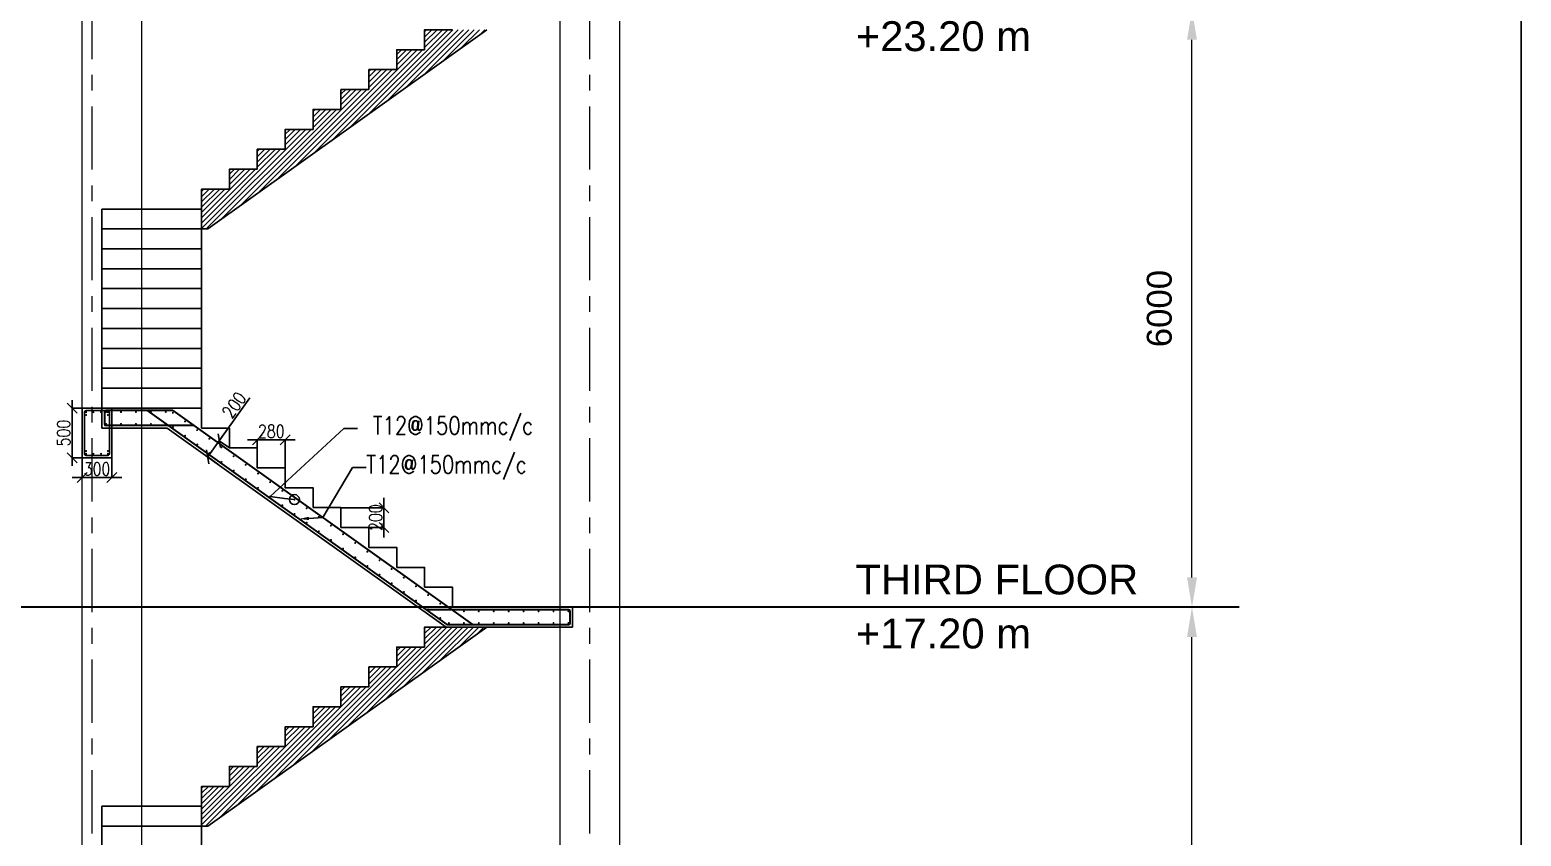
# Model space of a CAD drawing. Header units: millimetres. Extents: x 302989 to 1813244, y -656858 to -28185.
# Drawn here: x 1706184 to 1721158, y -611785 to -603685 of the extents above; entities that cross this region are included whole.
import ezdxf
from ezdxf import colors
from ezdxf.entities.mleader import LeaderData, LeaderLine
from ezdxf.math import Vec2, Vec3

# ---------------------------------------------------------------- set-up
doc = ezdxf.new("R2010")
doc.units = ezdxf.units.MM
doc.header["$MEASUREMENT"] = 0
doc.header["$PDMODE"] = 34
doc.linetypes.add('Grid Line', pattern=[22.225, 12.7, -3.175, 3.175, -3.175])
for name, color, linetype, lineweight in [('A-FLOR-LEVL', 51, 'Continuous', 9), ('LOAD AREA', 6, 'Continuous', 30), ('S-COLS', 5, 'Continuous', 9), ('S-GRID', 1, 'Continuous', 9)]:
    doc.layers.add(name, color=color, linetype=linetype, lineweight=lineweight)
for name, color, linetype in [('C.S LAYER Y', 131, 'Continuous'), ('CUTTED-BAR', 2, 'Continuous'), ('limits', 7, 'Continuous')]:
    doc.layers.add(name, color=color, linetype=linetype)
doc.styles.add('ARIAL', font='arial.ttf', dxfattribs={"height": 2.2})
doc.styles.add('DIM', font='ROMANS.SHX', dxfattribs={"width": 0.8})
doc.styles.get("Standard").update_dxf_attribs({"font": 'arial.ttf'})
doc.dimstyles.new('D250-1-100-BF', dxfattribs={"dimscale": 1000, "dimtxt": 0.25, "dimasz": 0.1, "dimexe": 0.1, "dimexo": 0.1, "dimgap": 0.02, "dimtad": 1, "dimdec": 0, "dimzin": 13, "dimdsep": 46, "dimtxsty": 'DIM', "dimblk1": 'OBLIQUE', "dimblk2": 'OBLIQUE', "dimsah": 1, "dimcen": 0, "dimdle": 0.08, "dimclrd": 8, "dimclre": 9, "dimclrt": 4, "dimadec": 0, "dimazin": 0, "dimtp": 1, "dimtm": 1, "dimtfac": 1000, "dimtdec": 0, "dimtix": 1, "dimtmove": 0, "dimatfit": 3, "dimldrblk": 'OBLIQUE', "dimfxl": 1, "dimtolj": 1, "dimtzin": 13, "dimarcsym": 0})
doc.dimstyles.new('ISO-25', dxfattribs={"dimtxt": 550, "dimasz": 600, "dimexe": 1.25, "dimexo": 0.625, "dimtad": 1, "dimdec": 0, "dimdsep": 46, "dimtxsty": 'Standard', "dimcen": 2.5, "dimadec": 0, "dimazin": 0, "dimtfac": 1, "dimtdec": 0, "dimtmove": 0, "dimatfit": 3, "dimfxl": 1, "dimarcsym": 0})
pattern_1 = [(45, (188342.41, 0), (-26.5165043, 26.5165043), [])]

# ---------------------------------------------------------------- blocks, each defined once
blk = doc.blocks.new('*D1797')
at = {"color": 0, "linetype": 'Continuous', "lineweight": -2, "transparency": 16777216}
for p, q in [((1716010, -609485), (1717855, -609485)), ((1717068, -615485), (1717855, -615485))]:
    blk.add_line(p, q, dxfattribs=at)
at = {"color": 0, "linetype": 'Continuous', "lineweight": 15, "transparency": 16777216}
blk.add_line((1717853, -615185), (1717853, -609785), dxfattribs=at)
at = {"color": 0, "linetype": 'Continuous', "lineweight": -2, "transparency": 16777216}
for points in [[(1717803, -609785), (1717903, -609785), (1717853, -609485)], [(1717803, -615185), (1717903, -615185), (1717853, -615485)]]:
    blk.add_solid(points, dxfattribs=at)
at = {"layer": 'Defpoints', "color": 0, "linetype": 'Continuous', "lineweight": -2, "transparency": 16777216}
for p in [(1716009, -609485), (1717853, -609485), (1717068, -615485)]:
    blk.add_point(p, dxfattribs=at)
at = {"color": 0, "linetype": 'Continuous', "transparency": 16777216, "insert": (1717526, -612485), "char_height": 250, "attachment_point": 5, "rotation": 90}
blk.add_mtext('6000', dxfattribs=at)
blk = doc.blocks.new('*D1798')
at = {"color": 0, "linetype": 'Continuous', "lineweight": -2, "transparency": 16777216}
for p, q in [((1717068, -603485), (1717855, -603485)), ((1716010, -609485), (1717855, -609485))]:
    blk.add_line(p, q, dxfattribs=at)
at = {"color": 0, "linetype": 'Continuous', "lineweight": 15, "transparency": 16777216}
blk.add_line((1717853, -609185), (1717853, -603785), dxfattribs=at)
at = {"color": 0, "linetype": 'Continuous', "lineweight": -2, "transparency": 16777216}
for points in [[(1717803, -603785), (1717903, -603785), (1717853, -603485)], [(1717803, -609185), (1717903, -609185), (1717853, -609485)]]:
    blk.add_solid(points, dxfattribs=at)
at = {"layer": 'Defpoints', "color": 0, "linetype": 'Continuous', "lineweight": -2, "transparency": 16777216}
for p in [(1717068, -603485), (1717853, -603485), (1716009, -609485)]:
    blk.add_point(p, dxfattribs=at)
at = {"color": 0, "linetype": 'Continuous', "transparency": 16777216, "insert": (1717526, -606485), "char_height": 250, "attachment_point": 5, "rotation": 90}
blk.add_mtext('6000', dxfattribs=at)
blk = doc.blocks.new('*U1870')
at = {"layer": 'CUTTED-BAR', "const_width": 10}
blk.add_lwpolyline([(3, -4, -1), (-3, 4, -1)], format="xyb", close=True, dxfattribs=at)
blk = doc.blocks.new('*U1871')
at = {"layer": 'A-FLOR-LEVL', "color": 0, "linetype": 'ByBlock', "lineweight": -2, "transparency": 16777216}
for p in [(0, 0), (150, 0), (300, 0), (450, 0), (600, 0)]:
    blk.add_blockref('*U1870', p, dxfattribs=at)
blk = doc.blocks.new('*U1872')
at = {"layer": 'CUTTED-BAR', "const_width": 10}
blk.add_lwpolyline([(3, -4, -1), (-3, 4, -1)], format="xyb", close=True, dxfattribs=at)
blk = doc.blocks.new('*U1873')
at = {"layer": 'A-FLOR-LEVL', "color": 0, "linetype": 'ByBlock', "lineweight": -2, "transparency": 16777216}
for p in [(0, 0), (150, 0), (300, 0), (450, 0), (600, 0)]:
    blk.add_blockref('*U1872', p, dxfattribs=at)
blk = doc.blocks.new('*U1862')
at = {"layer": 'CUTTED-BAR', "const_width": 10}
blk.add_lwpolyline([(-3, 20, -1), (3, 12, -1)], format="xyb", close=True, dxfattribs=at)
blk = doc.blocks.new('*U1863')
at = {"layer": 'A-FLOR-LEVL', "color": 0, "linetype": 'ByBlock', "lineweight": -2, "transparency": 16777216, "rotation": 180}
for p in [(1710542, -609510), (1710692, -609510), (1710842, -609510), (1710992, -609510), (1711142, -609510), (1711292, -609510), (1711442, -609510), (1711592, -609510)]:
    blk.add_blockref('*U1862', p, dxfattribs=at)
blk = doc.blocks.new('*U1864')
at = {"layer": 'CUTTED-BAR', "const_width": 10}
blk.add_lwpolyline([(-3, -12, -1), (3, -20, -1)], format="xyb", close=True, dxfattribs=at)
blk = doc.blocks.new('*U1865')
at = {"layer": 'A-FLOR-LEVL', "color": 0, "linetype": 'ByBlock', "lineweight": -2, "transparency": 16777216, "rotation": 180}
for p in [(1710392, -609660), (1710542, -609660), (1710692, -609660), (1710842, -609660), (1710992, -609660), (1711142, -609660), (1711292, -609660), (1711442, -609660), (1711592, -609660)]:
    blk.add_blockref('*U1864', p, dxfattribs=at)
blk = doc.blocks.new('*U1866')
at = {"layer": 'CUTTED-BAR', "const_width": 10}
blk.add_lwpolyline([(17, -20, -1), (8, -16, -1)], format="xyb", close=True, dxfattribs=at)
blk = doc.blocks.new('*U1867')
at = {"layer": 'A-FLOR-LEVL', "color": 0, "linetype": 'ByBlock', "lineweight": -2, "transparency": 16777216, "rotation": 324.4623222080397}
for p in [(1707620, -607510), (1707742, -607597), (1707864, -607684), (1707986, -607771), (1708108, -607858), (1708230, -607946), (1708352, -608033), (1708475, -608120), (1708597, -608207), (1708719, -608294), (1708841, -608382), (1708963, -608469), (1709085, -608556), (1709207, -608643), (1709329, -608730), (1709451, -608818), (1709573, -608905), (1709695, -608992), (1709817, -609079), (1709939, -609166), (1710061, -609253), (1710183, -609341), (1710305, -609428)]:
    blk.add_blockref('*U1866', p, dxfattribs=at)
blk = doc.blocks.new('*U1868')
at = {"layer": 'CUTTED-BAR', "const_width": 10}
blk.add_lwpolyline([(312, 13, -1), (302, 17, -1)], format="xyb", close=True, dxfattribs=at)
blk = doc.blocks.new('*U1869')
at = {"layer": 'A-FLOR-LEVL', "color": 0, "linetype": 'ByBlock', "lineweight": -2, "transparency": 16777216, "rotation": 324.4623222080403}
for p in [(1707362, -607510), (1707484, -607597), (1707606, -607684), (1707728, -607771), (1707850, -607858), (1707972, -607946), (1708094, -608033), (1708216, -608120), (1708339, -608207), (1708461, -608294), (1708583, -608382), (1708705, -608469), (1708827, -608556), (1708949, -608643), (1709071, -608730), (1709193, -608818), (1709315, -608905), (1709437, -608992), (1709559, -609079), (1709681, -609166), (1709803, -609253), (1709925, -609341), (1710047, -609428)]:
    blk.add_blockref('*U1868', p, dxfattribs=at)
blk = doc.blocks.new('_OBLIQUE')
at = {"color": 0, "linetype": 'ByBlock'}
blk.add_line((-0.5, -0.5), (0.5, 0.5), dxfattribs=at)
blk = doc.blocks.new('*D1874')
at = {"layer": 'CUTTED-BAR', "color": 8, "lineweight": -2, "ltscale": 2000, "transparency": 16777216}
for p, q in [((1709740, -608485), (1709740, -608385)), ((1709740, -608485), (1709740, -608685)), ((1709740, -608685), (1709740, -608785))]:
    blk.add_line(p, q, dxfattribs=at)
at = {"layer": 'CUTTED-BAR', "color": 9, "lineweight": -2, "ltscale": 2000, "transparency": 16777216}
for p, q in [((1709308, -608485), (1709740, -608485)), ((1709308, -608685), (1709740, -608685))]:
    blk.add_line(p, q, dxfattribs=at)
at = {"layer": 'Defpoints', "color": 0, "lineweight": -2, "ltscale": 2000, "transparency": 16777216}
for p in [(1709308, -608485), (1709308, -608685), (1709740, -608685)]:
    blk.add_point(p, dxfattribs=at)
at = {"layer": 'CUTTED-BAR', "color": 8, "lineweight": -2, "ltscale": 2000, "transparency": 16777216, "xscale": 100, "yscale": 100, "zscale": 100}
for p, rotation in [((1709740, -608485), 270), ((1709740, -608685), 90)]:
    blk.add_blockref('_OBLIQUE', p, dxfattribs=dict(at, rotation=rotation))
at = {"layer": 'CUTTED-BAR', "color": 4, "lineweight": -2, "ltscale": 2000, "transparency": 16777216, "insert": (1709655, -608585), "char_height": 130, "attachment_point": 5, "rotation": 90, "style": 'DIM'}
blk.add_mtext('\\A1;200', dxfattribs=at)
blk = doc.blocks.new('*D1875')
at = {"layer": 'CUTTED-BAR', "color": 8, "lineweight": -2, "ltscale": 2000, "transparency": 16777216}
for p, q in [((1708468, -607802), (1708368, -607802)), ((1708468, -607802), (1708748, -607802)), ((1708748, -607802), (1708848, -607802))]:
    blk.add_line(p, q, dxfattribs=at)
at = {"layer": 'CUTTED-BAR', "color": 9, "lineweight": -2, "ltscale": 2000, "transparency": 16777216}
for p, q in [((1708468, -608085), (1708468, -607802)), ((1708748, -608085), (1708748, -607802))]:
    blk.add_line(p, q, dxfattribs=at)
at = {"layer": 'Defpoints', "color": 0, "lineweight": -2, "ltscale": 2000, "transparency": 16777216}
for p in [(1708748, -607802), (1708468, -608085), (1708748, -608085)]:
    blk.add_point(p, dxfattribs=at)
at = {"layer": 'CUTTED-BAR', "color": 8, "lineweight": -2, "ltscale": 2000, "transparency": 16777216, "xscale": 100, "yscale": 100, "zscale": 100}
blk.add_blockref('_OBLIQUE', (1708468, -607802), dxfattribs=at)
at = {"layer": 'CUTTED-BAR', "color": 8, "lineweight": -2, "ltscale": 2000, "transparency": 16777216, "xscale": 100, "yscale": 100, "zscale": 100, "rotation": 180}
blk.add_blockref('_OBLIQUE', (1708748, -607802), dxfattribs=at)
at = {"layer": 'CUTTED-BAR', "color": 4, "lineweight": -2, "ltscale": 2000, "transparency": 16777216, "insert": (1708608, -607717), "char_height": 130, "attachment_point": 5, "style": 'DIM'}
blk.add_mtext('\\A1;280', dxfattribs=at)
blk = doc.blocks.new('_Origin')
at = {"color": 0, "linetype": 'ByBlock', "lineweight": -2}
blk.add_line((0, 0), (-1, 0), dxfattribs=at)
blk.add_circle((0, 0), 0.5, dxfattribs=at)
blk = doc.blocks.new('*D1876')
at = {"layer": 'CUTTED-BAR', "color": 8, "lineweight": -2, "ltscale": 2000, "transparency": 16777216}
for p, q in [((1708086, -607812), (1708394, -607380)), ((1707970, -607974), (1708132, -607747))]:
    blk.add_line(p, q, dxfattribs=at)
at = {"layer": 'CUTTED-BAR', "color": 9, "lineweight": -2, "ltscale": 2000, "transparency": 16777216}
for p, q in [((1708188, -607885), (1708086, -607812)), ((1708072, -608047), (1707970, -607974))]:
    blk.add_line(p, q, dxfattribs=at)
at = {"layer": 'Defpoints', "color": 0, "lineweight": -2, "ltscale": 2000, "transparency": 16777216}
for p in [(1708188, -607885), (1707970, -607974), (1708072, -608047)]:
    blk.add_point(p, dxfattribs=at)
at = {"layer": 'CUTTED-BAR', "color": 8, "lineweight": -2, "ltscale": 2000, "transparency": 16777216, "xscale": 100, "yscale": 100, "zscale": 100}
for p, rotation in [((1708086, -607812), 54.46232220803333), ((1707970, -607974), 234.4623222080334)]:
    blk.add_blockref('_OBLIQUE', p, dxfattribs=dict(at, rotation=rotation))
at = {"layer": 'CUTTED-BAR', "color": 4, "lineweight": -2, "ltscale": 2000, "transparency": 16777216, "insert": (1708236, -607455), "char_height": 130, "attachment_point": 5, "rotation": 54.4623, "style": 'DIM'}
blk.add_mtext('\\A1;200', dxfattribs=at)
blk = doc.blocks.new('*D2058')
at = {"layer": 'CUTTED-BAR', "color": 9, "lineweight": -2, "ltscale": 2000, "transparency": 16777216}
for p, q in [((1556937, -624255), (1556937, -624452)), ((1557237, -624255), (1557237, -624452))]:
    blk.add_line(p, q, dxfattribs=at)
at = {"layer": 'CUTTED-BAR', "color": 8, "lineweight": -2, "ltscale": 2000, "transparency": 16777216}
for p, q in [((1556937, -624452), (1556837, -624452)), ((1556937, -624452), (1557237, -624452)), ((1557237, -624452), (1557337, -624452))]:
    blk.add_line(p, q, dxfattribs=at)
at = {"layer": 'Defpoints', "color": 0, "lineweight": -2, "ltscale": 2000, "transparency": 16777216}
for p in [(1556937, -624255), (1557237, -624255), (1557237, -624452)]:
    blk.add_point(p, dxfattribs=at)
at = {"layer": 'CUTTED-BAR', "color": 8, "lineweight": -2, "ltscale": 2000, "transparency": 16777216, "xscale": 100, "yscale": 100, "zscale": 100}
blk.add_blockref('_OBLIQUE', (1556937, -624452), dxfattribs=at)
at = {"layer": 'CUTTED-BAR', "color": 8, "lineweight": -2, "ltscale": 2000, "transparency": 16777216, "xscale": 100, "yscale": 100, "zscale": 100, "rotation": 180}
blk.add_blockref('_OBLIQUE', (1557237, -624452), dxfattribs=at)
at = {"layer": 'CUTTED-BAR', "color": 4, "lineweight": -2, "ltscale": 2000, "transparency": 16777216, "insert": (1557087, -624367), "char_height": 130, "attachment_point": 5, "style": 'DIM'}
blk.add_mtext('\\A1;300', dxfattribs=at)
blk = doc.blocks.new('*D2062')
at = {"layer": 'CUTTED-BAR', "color": 8, "lineweight": -2, "ltscale": 2000, "transparency": 16777216}
blk.add_line((1556837, -623675), (1556837, -624335), dxfattribs=at)
at = {"layer": 'CUTTED-BAR', "color": 9, "lineweight": -2, "ltscale": 2000, "transparency": 16777216}
for p, q in [((1556937, -623755), (1556837, -623755)), ((1556937, -624255), (1556837, -624255))]:
    blk.add_line(p, q, dxfattribs=at)
at = {"layer": 'Defpoints', "color": 0, "lineweight": -2, "ltscale": 2000, "transparency": 16777216}
for p in [(1556937, -623755), (1556837, -624255), (1556937, -624255)]:
    blk.add_point(p, dxfattribs=at)
at = {"layer": 'CUTTED-BAR', "color": 8, "lineweight": -2, "ltscale": 2000, "transparency": 16777216, "xscale": 100, "yscale": 100, "zscale": 100}
for p, rotation in [((1556837, -623755), 90), ((1556837, -624255), 270)]:
    blk.add_blockref('_OBLIQUE', p, dxfattribs=dict(at, rotation=rotation))
at = {"layer": 'CUTTED-BAR', "color": 4, "lineweight": -2, "ltscale": 2000, "transparency": 16777216, "insert": (1556752, -624005), "char_height": 130, "attachment_point": 5, "rotation": 90, "style": 'DIM'}
blk.add_mtext('\\A1;500', dxfattribs=at)
blk = doc.blocks.new('hjtr')
at = {"layer": 'C.S LAYER Y', "color": 6, "lineweight": 25, "ltscale": 2000}
blk.add_lwpolyline([(1557211.7, -623795.7), (1557211.7, -624213.7, -0.4142136), (1557195.7, -624229.7), (1556977.7, -624229.7, -0.4142136), (1556961.7, -624213.7), (1556961.7, -623795.7, -0.4142136), (1556977.7, -623779.7), (1557195.7, -623779.7, -0.4142136)], format="xyb", close=True, dxfattribs=at)
at = {"layer": 'CUTTED-BAR', "color": 3, "lineweight": -2, "ltscale": 2000}
blk.add_lwpolyline([(1557236.7, -623754.7), (1557236.7, -624254.7), (1556936.7, -624254.7), (1556936.7, -623754.7)], close=True, dxfattribs=at)
at = {"layer": 'CUTTED-BAR', "const_width": 10}
for points in [[(1556980.5, -623799.9, -1), (1556974.9, -623791.6, -1)], [(1556980.5, -623828.4, -1), (1556974.9, -623820.2, -1)], [(1557053.7, -623791.6, 1), (1557048.2, -623799.9, 1)], [(1557130.7, -623791.6, 1), (1557125.1, -623799.9, 1)], [(1557198.5, -623799.9, -1), (1557192.9, -623791.6, -1)], [(1557198.5, -623828.4, -1), (1557192.9, -623820.2, -1)], [(1556980.5, -624190.3, -1), (1556974.9, -624182, -1)], [(1556980.5, -624217.9, -1), (1556974.9, -624209.6, -1)], [(1557053.7, -624217.9, -1), (1557048.2, -624209.6, -1)], [(1557130.7, -624217.9, -1), (1557125.1, -624209.6, -1)], [(1557198.5, -624190.3, -1), (1557192.9, -624182, -1)], [(1557198.5, -624217.9, -1), (1557192.9, -624209.6, -1)]]:
    blk.add_lwpolyline(points, format="xyb", close=True, dxfattribs=at)
at = {"layer": 'CUTTED-BAR', "lineweight": -2, "ltscale": 2000}
dim = blk.add_linear_dim(base=(1556836.7, -624254.7), p1=(1556936.7, -623754.7), p2=(1556936.7, -624254.7), angle=90, dimstyle='D250-1-100-BF', override={"dimtxt": 0.13, "dimexe": 0, "dimexo": 0, "dimfxl": 3, "dimfxlon": 1}, dxfattribs=at)
dim.commit()
dim.dimension.update_dxf_attribs({"geometry": '*D2062', "text_midpoint": (1556751.7, -624004.7)})
dim = blk.add_linear_dim(base=(1557236.7, -624451.7), p1=(1556936.7, -624254.7), p2=(1557236.7, -624254.7), dimstyle='D250-1-100-BF', override={"dimtxt": 0.13, "dimexe": 0, "dimexo": 0, "dimfxl": 3, "dimfxlon": 1}, dxfattribs=at)
dim.commit()
dim.dimension.update_dxf_attribs({"geometry": '*D2058', "text_midpoint": (1557086.7, -624366.7)})

msp = doc.modelspace()

# ---------------------------------------------------------------- hatches: boundary and pattern name
at = {"layer": 'CUTTED-BAR', "lineweight": -2, "ltscale": 2000, "true_color": 0xf8991e}
h = msp.add_hatch(dxfattribs=at)
h.set_pattern_fill('ANSI31', color=30, scale=300)
h.set_pattern_definition(pattern_1)
h.paths.add_polyline_path([(1710428.1256, -603930.527), (1710428.1256, -603684.7463), (1710148.1256, -603684.7463), (1710148.1256, -603884.7463), (1709868.1256, -603884.7463), (1709868.1256, -604084.7463), (1709588.1256, -604084.7463), (1709588.1256, -604284.7463), (1709308.1256, -604284.7463), (1709308.1256, -604484.7463), (1709028.1256, -604484.7463), (1709028.1256, -604684.7463), (1708748.1256, -604684.7463), (1708748.1256, -604884.7463), (1708468.1256, -604884.7463), (1708468.1256, -605084.7463), (1708188.1256, -605084.7463), (1708188.1256, -605284.7463), (1707908.1256, -605284.7463), (1707908.1256, -605484.7463), (1707908.1256, -605684.7463), (1707972.2186, -605684.7463)])
h.paths.add_polyline_path([(1710772.2186, -603684.7463), (1710428.1256, -603684.7463), (1710428.1256, -603930.527)])
h = msp.add_hatch(dxfattribs=at)
h.set_pattern_fill('ANSI31', color=30, scale=300)
h.set_pattern_definition(pattern_1)
h.paths.add_polyline_path([(1710428.1256, -609930.527), (1710428.1256, -609684.7463), (1710364.0326, -609684.7463), (1710148.1256, -609684.7463), (1710148.1256, -609884.7463), (1709868.1256, -609884.7463), (1709868.1256, -610084.7463), (1709588.1256, -610084.7463), (1709588.1256, -610284.7463), (1709308.1256, -610284.7463), (1709308.1256, -610484.7463), (1709028.1256, -610484.7463), (1709028.1256, -610684.7463), (1708748.1256, -610684.7463), (1708748.1256, -610884.7463), (1708468.1256, -610884.7463), (1708468.1256, -611084.7463), (1708188.1256, -611084.7463), (1708188.1256, -611284.7463), (1707908.1256, -611284.7463), (1707908.1256, -611484.7463), (1707908.1256, -611684.7463), (1707972.2186, -611684.7463)])
h.paths.add_polyline_path([(1710772.2186, -609684.7463), (1710428.1256, -609684.7463), (1710428.1256, -609930.527)])

# ---------------------------------------------------------------- linework, layer by layer
at = {"layer": 'A-FLOR-LEVL', "color": 3, "lineweight": -2, "ltscale": 2000}
for p, q in [((1706908.1216, -605484.7463), (1706908.1216, -607684.7463)), ((1707908.1256, -607484.7463), (1707908.1256, -605484.7463)), ((1711633.1216, -609484.7463), (1711633.1216, -609684.7463)), ((1706908.1216, -613684.7463), (1706908.1216, -611484.7463)), ((1707908.1256, -613484.7463), (1707908.1256, -611484.7463))]:
    msp.add_line(p, q, dxfattribs=at)
at = {"layer": 'A-FLOR-LEVL', "color": 2, "lineweight": -2, "ltscale": 2000}
msp.add_lwpolyline([(1695757.8453, -577548.9682), (1721158.3406, -577548.9682), (1721158.3406, -649586.4723), (1695757.8453, -649586.4723)], close=True, dxfattribs=at)
at = {"layer": 'CUTTED-BAR', "color": 3, "lineweight": -2, "ltscale": 2000}
for p, q in [((1707908.1256, -605484.7463), (1706908.1216, -605484.7463)), ((1707908.1256, -605884.7463), (1706908.1216, -605884.7463)), ((1707908.1256, -606084.7463), (1706908.1216, -606084.7463)), ((1707908.1256, -606284.7463), (1706908.1216, -606284.7463)), ((1707908.1256, -606484.7463), (1706908.1216, -606484.7463)), ((1707908.1256, -606684.7463), (1706908.1216, -606684.7463)), ((1707908.1256, -606884.7463), (1706908.1216, -606884.7463)), ((1707908.1256, -607084.7463), (1706908.1216, -607084.7463)), ((1707908.1256, -607284.7463), (1706908.1216, -607284.7463)), ((1707908.1256, -607484.7463), (1706908.1216, -607484.7463)), ((1707908.1256, -607684.7463), (1707908.1256, -607484.7463)), ((1707564.0326, -607684.7463), (1706908.1216, -607684.7463)), ((1707564.0326, -607684.7463), (1710364.0326, -609684.7463)), ((1710364.0326, -609684.7463), (1711633.1216, -609684.7463)), ((1707908.1256, -611484.7463), (1706908.1216, -611484.7463))]:
    msp.add_line(p, q, dxfattribs=at)
for points in [[(1706908.1216, -605684.7463), (1707972.2186, -605684.7463), (1710772.2186, -603684.7463)], [(1710148.1256, -603884.7463), (1710148.1256, -603684.7463), (1710428.1256, -603684.7463)], [(1709868.1256, -604084.7463), (1709868.1256, -603884.7463), (1710148.1256, -603884.7463)], [(1709588.1256, -604284.7463), (1709588.1256, -604084.7463), (1709868.1256, -604084.7463)], [(1709308.1256, -604484.7463), (1709308.1256, -604284.7463), (1709588.1256, -604284.7463)], [(1709028.1256, -604684.7463), (1709028.1256, -604484.7463), (1709308.1256, -604484.7463)], [(1708748.1256, -604884.7463), (1708748.1256, -604684.7463), (1709028.1256, -604684.7463)], [(1708468.1256, -605084.7463), (1708468.1256, -604884.7463), (1708748.1256, -604884.7463)], [(1708188.1256, -605284.7463), (1708188.1256, -605084.7463), (1708468.1256, -605084.7463)], [(1707908.1256, -605484.7463), (1707908.1256, -605284.7463), (1708188.1256, -605284.7463)], [(1708188.1256, -607884.7463), (1708188.1256, -607684.7463), (1707908.1256, -607684.7463)], [(1708468.1256, -608084.7463), (1708468.1256, -607884.7463), (1708188.1256, -607884.7463)], [(1708748.1256, -608284.7463), (1708748.1256, -608084.7463), (1708468.1256, -608084.7463)], [(1709028.1256, -608484.7463), (1709028.1256, -608284.7463), (1708748.1256, -608284.7463)], [(1709308.1256, -608684.7463), (1709308.1256, -608484.7463), (1709028.1256, -608484.7463)], [(1709588.1256, -608884.7463), (1709588.1256, -608684.7463), (1709308.1256, -608684.7463)], [(1709868.1256, -609084.7463), (1709868.1256, -608884.7463), (1709588.1256, -608884.7463)], [(1710148.1256, -609284.7463), (1710148.1256, -609084.7463), (1709868.1256, -609084.7463)], [(1710428.1256, -609484.7463), (1710428.1256, -609284.7463), (1710148.1256, -609284.7463)], [(1710428.1256, -609484.7463), (1711633.1216, -609484.7463)], [(1706908.1216, -611684.7463), (1707972.2186, -611684.7463), (1710772.2186, -609684.7463)], [(1710148.1256, -609884.7463), (1710148.1256, -609684.7463), (1710428.1256, -609684.7463)], [(1709868.1256, -610084.7463), (1709868.1256, -609884.7463), (1710148.1256, -609884.7463)], [(1709588.1256, -610284.7463), (1709588.1256, -610084.7463), (1709868.1256, -610084.7463)], [(1709308.1256, -610484.7463), (1709308.1256, -610284.7463), (1709588.1256, -610284.7463)], [(1709028.1256, -610684.7463), (1709028.1256, -610484.7463), (1709308.1256, -610484.7463)], [(1708748.1256, -610884.7463), (1708748.1256, -610684.7463), (1709028.1256, -610684.7463)], [(1708468.1256, -611084.7463), (1708468.1256, -610884.7463), (1708748.1256, -610884.7463)], [(1708188.1256, -611284.7463), (1708188.1256, -611084.7463), (1708468.1256, -611084.7463)], [(1707908.1256, -611484.7463), (1707908.1256, -611284.7463), (1708188.1256, -611284.7463)]]:
    msp.add_lwpolyline(points, dxfattribs=at)
at = {"layer": 'LOAD AREA'}
for p, q in [((1707620.114, -607509.7463), (1706949.1216, -607509.7463)), ((1707362.0442, -607509.7463), (1710372.0442, -609659.7463)), ((1707620.114, -607509.7463), (1710630.114, -609659.7463)), ((1706933.1216, -607525.7463), (1706933.1216, -607643.7463)), ((1707830.114, -607659.7463), (1706949.1216, -607659.7463)), ((1711592.1216, -609509.7463), (1710162.0442, -609509.7463)), ((1711608.1216, -609643.7463), (1711608.1216, -609525.7463)), ((1710372.0442, -609659.7463), (1711592.1216, -609659.7463))]:
    msp.add_line(p, q, dxfattribs=at)
at = {"layer": 'LOAD AREA', "color": 8, "linetype": 'Continuous'}
msp.add_line((1718325.6082, -609484.7463), (1699180.087, -609484.7463), dxfattribs=at)
at = {"layer": 'LOAD AREA'}
for centre, start, end in [((1706949.1216, -607525.7463), 90, 180), ((1706949.1216, -607643.7463), 180, 270), ((1711592.1216, -609525.7463), 0, 90), ((1711592.1216, -609643.7463), 270, 0)]:
    msp.add_arc(centre, 16, start, end, dxfattribs=at)
at = {"layer": 'S-COLS'}
for p, q in [((1706708.1216, -625976.9762), (1706708.1216, -589984.7463)), ((1707308.1216, -625976.9762), (1707308.1216, -589984.7463)), ((1711508.1216, -625976.9762), (1711508.1216, -589984.7463)), ((1712108.1216, -625976.9762), (1712108.1216, -589984.7463))]:
    msp.add_line(p, q, dxfattribs=at)
at = {"layer": 'S-GRID', "linetype": 'Grid Line', "ltscale": 50}
for p, q in [((1706808.1214, -627314.5571), (1706808.1214, -588817.0879)), ((1711808.1214, -627314.5571), (1711808.1214, -588817.0879))]:
    msp.add_line(p, q, dxfattribs=at)

# ---------------------------------------------------------------- block references
at = {"layer": 'A-FLOR-LEVL', "color": 2, "lineweight": -2}
for name, p in [('*U1871', (1706949.1216, -607524.0076)), ('*U1873', (1706949.1216, -607643.7463)), ('*U1867', (0, 0)), ('*U1869', (0, 0)), ('*U1863', (0, 0)), ('*U1865', (0, 0))]:
    msp.add_blockref(name, p, dxfattribs=at)
at = {"layer": 'CUTTED-BAR', "color": 5, "lineweight": -2}
msp.add_blockref('hjtr', (149771.4111, 16270), dxfattribs=at)

# ---------------------------------------------------------------- texts
at = {"layer": 'A-FLOR-LEVL', "char_height": 300, "width": 4665.82125, "attachment_point": 1, "style": 'ARIAL'}
for s, insert in [('+23.20 m', (1714477.4723, -603598.6933)), ('THIRD FLOOR', (1714473.584, -609056.3065)), ('+17.20 m', (1714477.4723, -609598.6933))]:
    msp.add_mtext(s, dxfattribs=dict(at, insert=insert))

# ---------------------------------------------------------------- dimensions: what is measured, and where the dimension line sits
at = {"color": 175, "linetype": 'Continuous', "true_color": 0x4554a5}
for base, p1, p2, picture, middle in [((1717853.3513, -603484.7463), (1716009.1423, -609484.7463), (1717067.6192, -603484.7463), '*D1798', (1717525.708, -606484.7463)), ((1717853.3513, -609484.7463), (1717067.6192, -615484.7463), (1716009.1423, -609484.7463), '*D1797', (1717525.708, -612484.7463))]:
    dim = msp.add_linear_dim(base=base, p1=p1, p2=p2, angle=270, dimstyle='ISO-25', override={"dimtxt": 250, "dimasz": 300, "dimgap": 200, "dimlwd": 15}, dxfattribs=at)
    dim.commit()
    dim.dimension.update_dxf_attribs({"geometry": picture, "text_midpoint": middle})
at = {"layer": 'CUTTED-BAR', "lineweight": -2, "ltscale": 2000}
dim = msp.add_linear_dim(base=(1707969.6469, -607974.4708), p1=(1708188.1256, -607884.7463), p2=(1708071.8779, -608047.493), angle=234.46232221, dimstyle='D250-1-100-BF', override={"dimtxt": 0.13, "dimexe": 0, "dimexo": 0, "dimfxl": 3, "dimfxlon": 1}, dxfattribs=at)
dim.commit()
dim.dimension.update_dxf_attribs({"geometry": '*D1876', "text_midpoint": (1708305.1044, -607504.8304), "dimtype": 161})
for p1, p2, distance, picture, middle in [((1708468.1256, -608084.7463), (1708748.1256, -608084.7463), 282.6503, '*D1875', (1708608.1256, -607717.096)), ((1709308.1256, -608484.7463), (1709308.1256, -608684.7463), 431.4966, '*D1874', (1709654.6222, -608584.7463))]:
    dim = msp.add_aligned_dim(p1=p1, p2=p2, distance=distance, dimstyle='D250-1-100-BF', override={"dimtxt": 0.13, "dimexe": 0, "dimexo": 0, "dimfxl": 3, "dimfxlon": 1}, dxfattribs=at)
    dim.commit()
    dim.dimension.update_dxf_attribs({"geometry": picture, "text_midpoint": middle})

# ---------------------------------------------------------------- leaders
at = {"layer": 'limits', "color": 4, "linetype": 'Continuous', "lineweight": 13}
ml = msp.add_multileader_mtext('Standard', dxfattribs=at)
ml.set_content('T12@150mmc/c', color=4, style='DIM')
ml.set_leader_properties()
ml.set_arrow_properties(name='ORIGIN')
ml.build(insert=Vec2(0, 0))
ml.multileader.update_dxf_attribs({"dogleg_length": 136.4184, "arrow_head_size": 100})
ctx = ml.context
ctx.base_point, ctx.char_height, ctx.arrow_head_size, ctx.plane_origin = Vec3(1709473.616, -607689.0997), 180, 100, Vec3(1713028.4385, -609109.5924)
ctx.text_align_type = 2
notes = []
notes.append((ctx, [(1, (1, 1, 0), (1709337.1975, -607689.0997), (1, 0), 136.4184, [(1, [(1708840.7142, -608403.5669), (1708596.9877, -608373.4629)], 0, [])])]))
ctx.mtext.insert, ctx.mtext.alignment, ctx.mtext.flow_direction = Vec3(1711237.9017, -607569.0997), 3, 5
ml = msp.add_multileader_mtext('Standard', dxfattribs=at)
ml.set_content('T12@150mmc/c', color=4, style='DIM')
ml.set_leader_properties()
ml.build(insert=Vec2(0, 0))
ml.multileader.update_dxf_attribs({"dogleg_length": 136.4184, "arrow_head_size": 100})
ctx = ml.context
ctx.base_point, ctx.char_height, ctx.arrow_head_size, ctx.plane_origin = Vec3(1709560.4573, -608080.6583), 180, 100, Vec3(1713215.593, -608491.7798)
notes.append((ctx, [(1, (1, 1, 0), (1709424.0389, -608080.6583), (1, 0), 136.4184, [(1, [(1708886.0853, -608598.3471), (1709125.114, -608584.7463)], 0, [])])]))
ctx.mtext.insert, ctx.mtext.flow_direction = Vec3(1709562.4573, -607960.6583), 5
for ctx, leaders in notes:
    for number, flags, end, landing, length, lines in leaders:
        leader = LeaderData()
        leader.index, (leader.has_last_leader_line, leader.has_dogleg_vector, leader.attachment_direction) = number, flags
        leader.last_leader_point, leader.dogleg_vector, leader.dogleg_length = Vec3(end), Vec3(landing), length
        for number, points, colour, breaks in lines:
            line = LeaderLine()
            line.index, line.vertices, line.color, line.breaks = number, Vec3.list(points), colors.encode_raw_color(colour), breaks
            leader.lines.append(line)
        ctx.leaders.append(leader)

doc.saveas('drawing.dxf')
